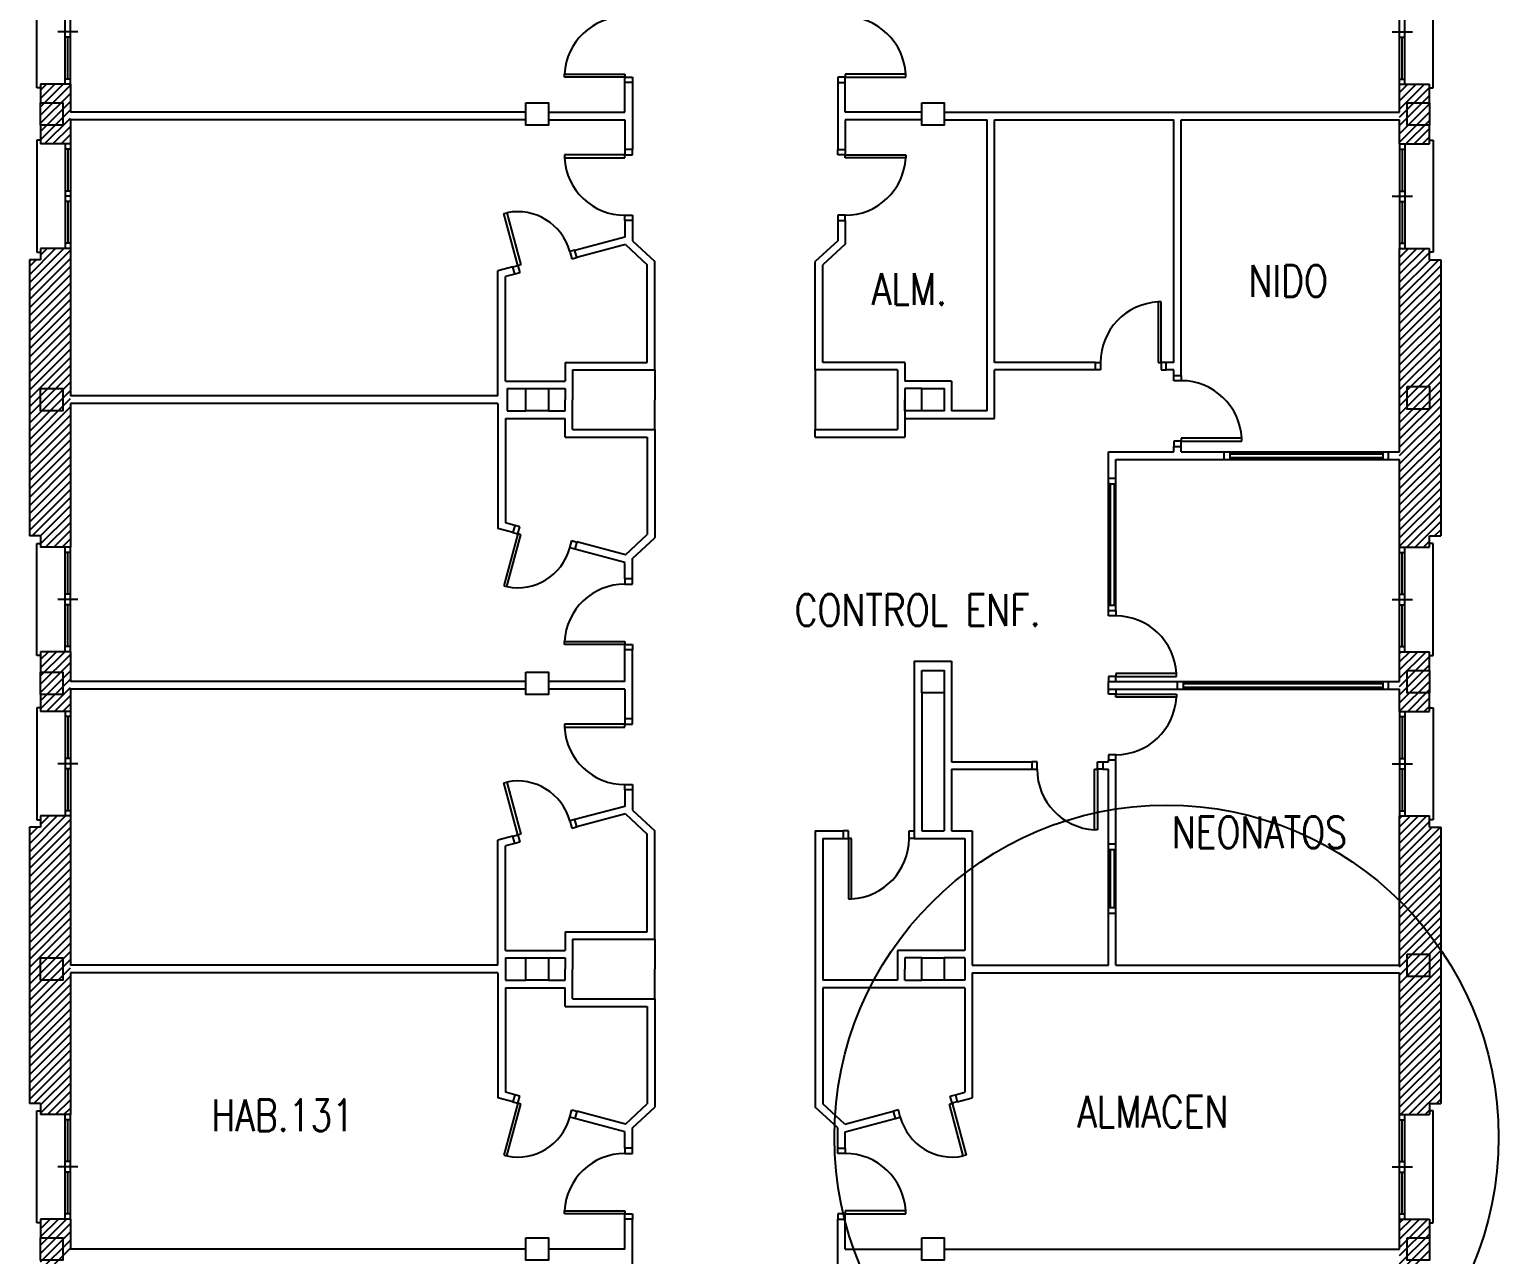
# Model space of a CAD drawing. Extents: x 0 to 420, y 0 to 297.
# Drawn here: x 184.5 to 263.2, y 154.1 to 219.7 of the extents above; entities that cross this region are included whole.
import ezdxf
from ezdxf.enums import TextEntityAlignment as Align

# ---------------------------------------------------------------- set-up
doc = ezdxf.new("R2010")
doc.units = 0
doc.header["$LTSCALE"] = 0.8
doc.header["$MEASUREMENT"] = 0
doc.layers.get('0').update_dxf_attribs({"linetype": 'CONTINUOUS'})
for name, color, linetype in [('ALMACEN', 10, 'CONTINUOUS'), ('PLANTA-EDIFICIO', 7, 'CONTINUOUS'), ('USO-EDIFICIO', 7, 'CONTINUOUS')]:
    doc.layers.add(name, color=color, linetype=linetype)
doc.styles.add('ROMANS', font='ROMANS.shx', dxfattribs={"width": 0.8, "height": 1.7})

# ---------------------------------------------------------------- blocks, each defined once
blk = doc.blocks.new('*X13')
at = {"color": 0}
for p, q in [((185.1, 215.594), (186.306, 216.8)), ((185.1, 216.036), (185.864, 216.8)), ((185.1, 216.478), (185.422, 216.8)), ((185.1, 215.152), (186.7, 216.752)), ((257.9, 215.474), (259.226, 216.8)), ((257.9, 215.916), (258.784, 216.8)), ((257.9, 216.357), (258.343, 216.8)), ((257.9, 215.032), (259.5, 216.632)), ((185.1, 214.71), (186.7, 216.31)), ((185.1, 214.268), (186.7, 215.868)), ((257.9, 214.59), (259.5, 216.19)), ((257.9, 214.148), (259.5, 215.748)), ((185.1, 213.826), (186.7, 215.426)), ((185.316, 213.6), (186.7, 214.984)), ((257.9, 213.706), (259.5, 215.306)), ((258.236, 213.6), (259.5, 214.864)), ((185.758, 213.6), (186.7, 214.542)), ((186.2, 213.6), (186.7, 214.1)), ((258.678, 213.6), (259.5, 214.422)), ((186.642, 213.6), (186.7, 213.658)), ((259.12, 213.6), (259.5, 213.98)), ((184.5, 206.155), (186.345, 208)), ((184.5, 206.597), (185.903, 208)), ((184.5, 205.713), (186.7, 207.913)), ((185.1, 207.639), (185.461, 208)), ((257.9, 207.961), (257.939, 208)), ((257.9, 207.519), (258.381, 208)), ((257.9, 207.077), (258.823, 208)), ((257.9, 206.635), (259.265, 208)), ((257.9, 206.193), (259.5, 207.793)), ((184.5, 205.271), (186.7, 207.471)), ((184.5, 207.039), (184.861, 207.4)), ((184.5, 204.829), (186.7, 207.029)), ((257.9, 205.751), (259.549, 207.4)), ((257.9, 205.309), (259.991, 207.4)), ((257.9, 204.867), (260.1, 207.067)), ((184.5, 204.387), (186.7, 206.587)), ((257.9, 204.425), (260.1, 206.625)), ((184.5, 203.945), (186.7, 206.145)), ((184.5, 203.503), (186.7, 205.703)), ((257.9, 203.983), (260.1, 206.183)), ((257.9, 203.541), (260.1, 205.741)), ((184.5, 203.062), (186.7, 205.262)), ((184.5, 202.62), (186.7, 204.82)), ((257.9, 203.099), (260.1, 205.299)), ((257.9, 202.657), (260.1, 204.857)), ((184.5, 202.178), (186.7, 204.378)), ((184.5, 201.736), (186.7, 203.936)), ((257.9, 202.215), (260.1, 204.415)), ((257.9, 201.773), (260.1, 203.973)), ((184.5, 201.294), (186.7, 203.494)), ((184.5, 200.852), (186.7, 203.052)), ((257.9, 201.331), (260.1, 203.531)), ((257.9, 200.89), (260.1, 203.09)), ((184.5, 200.41), (186.7, 202.61)), ((257.9, 200.448), (260.1, 202.648)), ((184.5, 199.968), (186.7, 202.168)), ((184.5, 199.526), (186.7, 201.726)), ((257.9, 200.006), (260.1, 202.206)), ((257.9, 199.564), (260.1, 201.764)), ((184.5, 199.084), (186.7, 201.284)), ((184.5, 198.642), (186.7, 200.842)), ((257.9, 199.122), (260.1, 201.322)), ((257.9, 198.68), (260.1, 200.88)), ((184.5, 198.2), (186.7, 200.4)), ((184.5, 197.758), (186.7, 199.958)), ((257.9, 198.238), (260.1, 200.438)), ((257.9, 197.796), (260.1, 199.996)), ((184.5, 197.316), (186.7, 199.516)), ((257.9, 197.354), (260.1, 199.554)), ((184.5, 196.874), (186.7, 199.074)), ((184.5, 196.432), (186.7, 198.632)), ((257.9, 196.912), (260.1, 199.112)), ((257.9, 196.47), (260.1, 198.67)), ((184.5, 195.99), (186.7, 198.19)), ((184.5, 195.549), (186.7, 197.749)), ((257.9, 196.028), (260.1, 198.228)), ((257.9, 195.586), (260.1, 197.786)), ((184.5, 195.107), (186.7, 197.307)), ((184.5, 194.665), (186.7, 196.865)), ((257.9, 195.144), (260.1, 197.344)), ((257.9, 194.702), (260.1, 196.902)), ((184.5, 194.223), (186.7, 196.423)), ((184.5, 193.781), (186.7, 195.981)), ((257.9, 194.26), (260.1, 196.46)), ((257.9, 193.818), (260.1, 196.018)), ((184.5, 193.339), (186.7, 195.539)), ((257.9, 193.377), (260.1, 195.577)), ((184.5, 192.897), (186.7, 195.097)), ((184.645, 192.6), (186.7, 194.655)), ((257.9, 192.935), (260.1, 195.135)), ((257.9, 192.493), (260.1, 194.693)), ((185.087, 192.6), (186.7, 194.213)), ((185.1, 192.171), (186.7, 193.771)), ((257.9, 192.051), (260.1, 194.251)), ((258.291, 192), (260.1, 193.809)), ((185.371, 192), (186.7, 193.329)), ((185.813, 192), (186.7, 192.887)), ((258.733, 192), (260.1, 193.367)), ((259.775, 192.6), (260.1, 192.925)), ((186.255, 192), (186.7, 192.445)), ((259.175, 192), (259.5, 192.325)), ((186.697, 192), (186.7, 192.003)), ((185.1, 185.1), (186.4, 186.4)), ((185.1, 185.542), (185.958, 186.4)), ((185.1, 185.984), (185.516, 186.4)), ((185.1, 184.658), (186.7, 186.258)), ((185.1, 184.216), (186.7, 185.816)), ((257.9, 186.305), (257.995, 186.4)), ((257.9, 185.863), (258.437, 186.4)), ((257.9, 185.422), (258.878, 186.4)), ((257.9, 184.98), (259.32, 186.4)), ((257.9, 184.538), (259.5, 186.138)), ((185.1, 183.774), (186.7, 185.374)), ((257.9, 184.096), (259.5, 185.696)), ((257.9, 183.654), (259.5, 185.254)), ((185.1, 183.332), (186.7, 184.932)), ((185.41, 183.2), (186.7, 184.49)), ((257.9, 183.212), (259.5, 184.812)), ((258.33, 183.2), (259.5, 184.37)), ((185.852, 183.2), (186.7, 184.048)), ((186.294, 183.2), (186.7, 183.606)), ((258.772, 183.2), (259.5, 183.928)), ((259.214, 183.2), (259.5, 183.486)), ((184.5, 175.661), (186.439, 177.6)), ((184.5, 176.103), (185.997, 177.6)), ((184.5, 175.219), (186.7, 177.419)), ((185.1, 177.145), (185.555, 177.6)), ((185.1, 177.587), (185.113, 177.6)), ((257.9, 177.467), (258.033, 177.6)), ((257.9, 177.025), (258.475, 177.6)), ((257.9, 176.583), (258.917, 177.6)), ((257.9, 176.141), (259.359, 177.6)), ((257.9, 175.699), (259.5, 177.299)), ((184.5, 176.545), (184.955, 177)), ((184.5, 176.987), (184.513, 177)), ((184.5, 174.777), (186.7, 176.977)), ((184.5, 174.335), (186.7, 176.535)), ((257.9, 175.257), (259.643, 177)), ((257.9, 174.815), (260.085, 177)), ((257.9, 174.373), (260.1, 176.573)), ((184.5, 173.893), (186.7, 176.093)), ((184.5, 173.451), (186.7, 175.651)), ((257.9, 173.931), (260.1, 176.131)), ((257.9, 173.489), (260.1, 175.689)), ((184.5, 173.01), (186.7, 175.21)), ((184.5, 172.568), (186.7, 174.768)), ((257.9, 173.047), (260.1, 175.247)), ((257.9, 172.605), (260.1, 174.805)), ((184.5, 172.126), (186.7, 174.326)), ((257.9, 172.163), (260.1, 174.363)), ((184.5, 171.684), (186.7, 173.884)), ((184.5, 171.242), (186.7, 173.442)), ((257.9, 171.721), (260.1, 173.921)), ((257.9, 171.279), (260.1, 173.479)), ((184.5, 170.8), (186.7, 173)), ((184.5, 170.358), (186.7, 172.558)), ((257.9, 170.837), (260.1, 173.037)), ((257.9, 170.396), (260.1, 172.596)), ((184.5, 169.916), (186.7, 172.116)), ((184.5, 169.474), (186.7, 171.674)), ((257.9, 169.954), (260.1, 172.154)), ((257.9, 169.512), (260.1, 171.712)), ((184.5, 169.032), (186.7, 171.232)), ((184.5, 168.59), (186.7, 170.79)), ((257.9, 169.07), (260.1, 171.27)), ((257.9, 168.628), (260.1, 170.828)), ((184.5, 168.148), (186.7, 170.348)), ((257.9, 168.186), (260.1, 170.386)), ((184.5, 167.706), (186.7, 169.906)), ((184.5, 167.264), (186.7, 169.464)), ((257.9, 167.744), (260.1, 169.944)), ((257.9, 167.302), (260.1, 169.502)), ((184.5, 166.822), (186.7, 169.022)), ((184.5, 166.38), (186.7, 168.58)), ((257.9, 166.86), (260.1, 169.06)), ((257.9, 166.418), (260.1, 168.618)), ((184.5, 165.938), (186.7, 168.138)), ((184.5, 165.497), (186.7, 167.697)), ((257.9, 165.976), (260.1, 168.176)), ((257.9, 165.534), (260.1, 167.734)), ((184.5, 165.055), (186.7, 167.255)), ((257.9, 165.092), (260.1, 167.292)), ((257.9, 164.65), (260.1, 166.85)), ((184.5, 164.613), (186.7, 166.813)), ((184.5, 164.171), (186.7, 166.371)), ((257.9, 164.208), (260.1, 166.408)), ((184.5, 163.729), (186.7, 165.929)), ((184.5, 163.287), (186.7, 165.487)), ((257.9, 163.766), (260.1, 165.966)), ((257.9, 163.324), (260.1, 165.524)), ((184.5, 162.845), (186.7, 165.045)), ((184.5, 162.403), (186.7, 164.603)), ((257.9, 162.883), (260.1, 165.083)), ((257.9, 162.441), (260.1, 164.641)), ((184.739, 162.2), (186.7, 164.161)), ((185.1, 162.119), (186.7, 163.719)), ((257.9, 161.999), (260.1, 164.199)), ((257.943, 161.6), (260.1, 163.757)), ((185.1, 161.677), (186.7, 163.277)), ((258.385, 161.6), (260.1, 163.315)), ((185.465, 161.6), (186.7, 162.835)), ((185.907, 161.6), (186.7, 162.393)), ((258.827, 161.6), (260.1, 162.873)), ((259.869, 162.2), (260.1, 162.431)), ((186.349, 161.6), (186.7, 161.951)), ((259.269, 161.6), (259.5, 161.831)), ((185.1, 154.606), (186.494, 156)), ((185.1, 155.048), (186.052, 156)), ((185.1, 155.49), (185.61, 156)), ((185.1, 155.932), (185.168, 156)), ((257.9, 155.811), (258.089, 156)), ((257.9, 155.37), (258.53, 156)), ((257.9, 154.928), (258.972, 156)), ((257.9, 154.486), (259.414, 156)), ((185.1, 154.164), (186.7, 155.764)), ((185.1, 153.722), (186.7, 155.322)), ((257.9, 154.044), (259.5, 155.644)), ((257.9, 153.602), (259.5, 155.202)), ((185.1, 153.28), (186.7, 154.88)), ((185.1, 152.838), (186.7, 154.438)), ((257.9, 153.16), (259.5, 154.76)), ((257.982, 152.8), (259.5, 154.318))]:
    blk.add_line(p, q, dxfattribs=at)

msp = doc.modelspace()

# ---------------------------------------------------------------- linework, layer by layer
at = {"layer": 'ALMACEN'}
msp.add_circle((245.412, 160.393), 17.79, dxfattribs=at)
at = {"layer": 'PLANTA-EDIFICIO'}
for p, q in [((184.9, 216.6), (184.9, 222.6)), ((186.42, 216.8), (186.42, 222.4)), ((186.7, 216.8), (186.7, 222.4)), ((257.9, 216.8), (257.9, 222.4)), ((258.18, 216.8), (258.18, 222.4)), ((259.7, 216.6), (259.7, 222.6)), ((187.1, 219.6), (186.02, 219.6)), ((186.7, 219.6), (186.42, 219.6)), ((257.5, 219.6), (258.58, 219.6)), ((257.9, 219.6), (258.18, 219.6)), ((186.7, 219.32), (186.42, 219.32)), ((186.56, 217.08), (186.56, 219.32)), ((257.9, 219.32), (258.18, 219.32)), ((258.04, 217.08), (258.04, 219.32)), ((213.16, 217.18), (213.16, 217.34)), ((213.16, 217.34), (216.4, 217.34)), ((216.4, 217.34), (216.4, 217.18)), ((228.2, 217.34), (228.2, 217.18)), ((231.44, 217.34), (228.2, 217.34)), ((231.44, 217.18), (231.44, 217.34)), ((185.1, 216.6), (184.9, 216.6)), ((185.1, 216.8), (185.1, 215.8)), ((186.7, 216.8), (185.1, 216.8)), ((186.7, 217.08), (186.42, 217.08)), ((186.7, 216.8), (186.42, 216.8)), ((186.7, 216.8), (186.7, 215.3)), ((216.4, 217.18), (213.16, 217.18)), ((216.4, 216.9), (216.4, 217.18)), ((216.4, 217.18), (216.8, 217.18)), ((216.4, 215.3), (216.4, 216.9)), ((216.8, 216.9), (216.4, 216.9)), ((216.8, 217.18), (216.8, 216.9)), ((216.8, 216.9), (216.8, 213.3)), ((228.2, 217.18), (227.8, 217.18)), ((227.8, 217.18), (227.8, 216.9)), ((227.8, 216.9), (227.8, 213.3)), ((227.8, 216.9), (228.2, 216.9)), ((228.2, 217.18), (231.44, 217.18)), ((228.2, 216.9), (228.2, 217.18)), ((228.2, 215.3), (228.2, 216.9)), ((257.9, 217.08), (258.18, 217.08)), ((257.9, 216.8), (259.5, 216.8)), ((257.9, 215.3), (257.9, 216.8)), ((257.9, 216.8), (258.18, 216.8)), ((259.5, 215.8), (259.5, 216.8)), ((259.5, 216.6), (259.7, 216.6)), ((211.1, 215.3), (186.7, 215.3)), ((186.7, 214.9), (186.7, 213.6)), ((211.1, 214.9), (186.7, 214.9)), ((212.3, 215.3), (216.4, 215.3)), ((212.3, 214.9), (216.4, 214.9)), ((216.4, 214.9), (216.4, 213.3)), ((232.3, 215.3), (228.2, 215.3)), ((228.2, 214.9), (228.2, 213.3)), ((232.3, 214.9), (228.2, 214.9)), ((233.5, 215.3), (257.9, 215.3)), ((233.5, 214.9), (235.8, 214.9)), ((235.8, 199.3), (235.8, 214.9)), ((236.2, 214.9), (245.8, 214.9)), ((236.2, 201.9), (236.2, 214.9)), ((245.8, 201.9), (245.8, 214.9)), ((246.2, 214.9), (257.9, 214.9)), ((246.2, 201.2), (246.2, 214.9)), ((257.9, 213.6), (257.9, 214.9)), ((185.1, 214.6), (185.1, 213.6)), ((259.5, 213.6), (259.5, 214.6)), ((185.1, 213.8), (184.9, 213.8)), ((184.9, 213.8), (184.9, 207.8)), ((186.7, 213.6), (185.1, 213.6)), ((186.42, 213.6), (186.42, 208)), ((186.7, 213.6), (186.42, 213.6)), ((186.7, 213.32), (186.42, 213.32)), ((186.56, 213.32), (186.56, 211.08)), ((186.7, 213.6), (186.7, 208)), ((216.8, 213.3), (216.4, 213.3)), ((216.4, 213.3), (216.4, 213.02)), ((216.8, 213.02), (216.8, 213.3)), ((227.8, 213.3), (228.2, 213.3)), ((227.8, 213.02), (227.8, 213.3)), ((228.2, 213.3), (228.2, 213.02)), ((257.9, 213.6), (259.5, 213.6)), ((257.9, 213.6), (258.18, 213.6)), ((257.9, 213.6), (257.9, 208)), ((257.9, 213.32), (258.18, 213.32)), ((258.04, 213.32), (258.04, 211.08)), ((258.18, 213.6), (258.18, 208)), ((259.5, 213.8), (259.7, 213.8)), ((259.7, 213.8), (259.7, 207.8)), ((213.16, 213.02), (213.16, 212.86)), ((216.4, 213.02), (213.16, 213.02)), ((213.16, 212.86), (216.4, 212.86)), ((216.4, 213.02), (216.8, 213.02)), ((216.4, 212.86), (216.4, 213.02)), ((228.2, 213.02), (227.8, 213.02)), ((228.2, 213.02), (231.44, 213.02)), ((228.2, 212.86), (228.2, 213.02)), ((231.44, 212.86), (228.2, 212.86)), ((231.44, 213.02), (231.44, 212.86)), ((186.7, 211.08), (186.42, 211.08)), ((257.9, 211.08), (258.18, 211.08)), ((186.7, 210.8), (186.42, 210.8)), ((186.7, 210.52), (186.42, 210.52)), ((186.56, 210.52), (186.56, 208.28)), ((257.5, 210.8), (258.58, 210.8)), ((257.9, 210.8), (258.18, 210.8)), ((257.9, 210.52), (258.18, 210.52)), ((258.04, 210.52), (258.04, 208.28)), ((209.92, 209.873), (210.074, 209.915)), ((210.665, 207.091), (209.92, 209.873)), ((210.074, 209.915), (210.82, 207.133)), ((216.4, 209.78), (216.8, 209.78)), ((216.4, 209.5), (216.4, 209.78)), ((216.4, 209.5), (216.4, 208.614)), ((216.8, 209.5), (216.4, 209.5)), ((216.8, 209.78), (216.8, 209.5)), ((216.8, 209.5), (216.8, 208.408)), ((227.8, 209.78), (227.8, 209.5)), ((228.2, 209.78), (227.8, 209.78)), ((227.8, 209.5), (228.2, 209.5)), ((227.8, 209.5), (227.8, 208.408)), ((228.2, 209.5), (228.2, 209.78)), ((228.2, 209.5), (228.2, 208.233)), ((216.4, 208.614), (213.72, 207.902)), ((184.9, 207.8), (185.1, 207.8)), ((185.1, 208), (185.1, 207.4)), ((186.7, 208), (185.1, 208)), ((186.7, 208.28), (186.42, 208.28)), ((186.7, 208), (186.7, 200.1)), ((213.718, 207.91), (213.447, 207.837)), ((213.447, 207.837), (213.551, 207.451)), ((213.823, 207.516), (213.72, 207.902)), ((216.427, 208.207), (213.823, 207.516)), ((216.427, 208.207), (217.6, 207.125)), ((216.8, 208.408), (218, 207.3)), ((227.8, 208.408), (226.6, 207.3)), ((228.2, 208.233), (227, 207.125)), ((257.9, 208.28), (258.18, 208.28)), ((257.9, 208), (259.5, 208)), ((257.9, 197.1), (257.9, 208)), ((259.5, 207.4), (259.5, 208)), ((259.7, 207.8), (259.5, 207.8)), ((184.5, 207.4), (184.5, 192.6)), ((185.1, 207.4), (184.5, 207.4)), ((210.395, 207.019), (209.6, 206.808)), ((210.395, 207.019), (210.665, 207.091)), ((210.499, 206.632), (210.395, 207.019)), ((210.82, 207.133), (210.665, 207.091)), ((210.665, 207.091), (210.769, 206.705)), ((213.551, 207.451), (213.821, 207.523)), ((217.6, 201.9), (217.6, 207.125)), ((218, 201.5), (218, 207.3)), ((226.6, 201.5), (226.6, 207.3)), ((227, 201.9), (227, 207.125)), ((259.5, 207.4), (260.1, 207.4)), ((260.1, 207.4), (260.1, 192.6)), ((209.6, 200.1), (209.6, 206.808)), ((210.499, 206.632), (210, 206.5)), ((210, 200.9), (210, 206.5)), ((210.769, 206.705), (210.499, 206.632)), ((244.96, 205.14), (244.96, 201.9)), ((245.12, 205.14), (244.96, 205.14)), ((245.12, 201.9), (245.12, 205.14)), ((213.2, 201.9), (217.6, 201.9)), ((213.2, 201.9), (213.2, 200.9)), ((213.6, 201.5), (218, 201.5)), ((213.6, 201.5), (213.6, 199.9)), ((218, 201.5), (218, 199.9)), ((231, 201.5), (226.6, 201.5)), ((226.6, 201.5), (226.6, 198.3)), ((231.4, 201.9), (227, 201.9)), ((231, 201.5), (231, 198.3)), ((231.4, 201.9), (231.4, 200.9)), ((241.6, 201.9), (236.2, 201.9)), ((241.6, 201.5), (236.2, 201.5)), ((236.2, 198.9), (236.2, 201.5)), ((241.6, 201.5), (241.6, 201.9)), ((241.6, 201.9), (241.88, 201.9)), ((241.88, 201.5), (241.6, 201.5)), ((241.88, 201.9), (241.88, 201.5)), ((244.96, 201.9), (245.12, 201.9)), ((245.12, 201.9), (245.12, 201.5)), ((245.4, 201.9), (245.12, 201.9)), ((245.12, 201.5), (245.4, 201.5)), ((245.8, 201.9), (245.4, 201.9)), ((245.4, 201.5), (245.4, 201.9)), ((245.8, 201.5), (245.4, 201.5)), ((245.8, 201.2), (245.8, 201.5)), ((210, 200.9), (213.2, 200.9)), ((233.9, 200.9), (231.4, 200.9)), ((233.9, 200.9), (233.9, 199.3)), ((245.8, 201.2), (246.2, 201.2)), ((245.8, 200.92), (245.8, 201.2)), ((246.2, 200.92), (245.8, 200.92)), ((246.2, 201.2), (246.2, 200.92)), ((209.6, 200.1), (186.7, 200.1)), ((210.1, 200.5), (210.1, 199.3)), ((210.1, 200.5), (211.1, 200.5)), ((212.3, 200.5), (213.2, 200.5)), ((213.2, 200.5), (213.2, 199.9)), ((231.4, 200.5), (231.4, 197.9)), ((232.3, 200.5), (231.4, 200.5)), ((186.7, 199.7), (186.7, 192)), ((209.6, 199.7), (186.7, 199.7)), ((209.6, 199.7), (209.6, 192.992)), ((210.1, 199.3), (211.1, 199.3)), ((212.3, 199.3), (213.2, 199.3)), ((213.2, 199.3), (213.2, 199.9)), ((213.6, 198.3), (213.6, 199.9)), ((218, 198.3), (218, 199.9)), ((231.4, 199.3), (231.4, 199.9)), ((232.3, 199.3), (231.4, 199.3)), ((235.8, 199.3), (233.9, 199.3)), ((210, 198.9), (210, 193.3)), ((210, 198.9), (213.2, 198.9)), ((213.2, 197.9), (213.2, 198.9)), ((231.4, 198.9), (236.2, 198.9)), ((213.2, 197.9), (217.6, 197.9)), ((213.6, 198.3), (218, 198.3)), ((217.6, 197.9), (217.6, 192.675)), ((218, 198.3), (218, 192.5)), ((226.6, 198.3), (231, 198.3)), ((226.6, 197.9), (226.6, 198.3)), ((226.6, 197.9), (231.4, 197.9)), ((245.8, 197.68), (245.8, 197.4)), ((246.2, 197.68), (245.8, 197.68)), ((249.44, 197.84), (246.2, 197.84)), ((246.2, 197.84), (246.2, 197.68)), ((246.2, 197.4), (246.2, 197.68)), ((246.2, 197.68), (249.44, 197.68)), ((249.44, 197.68), (249.44, 197.84)), ((242.3, 195.7), (242.3, 197.1)), ((242.3, 197.1), (245.8, 197.1)), ((245.8, 197.1), (245.8, 197.4)), ((245.8, 197.4), (246.2, 197.4)), ((246.2, 197.1), (246.2, 197.4)), ((246.2, 197.1), (248.5, 197.1)), ((248.5, 196.7), (248.5, 197.1)), ((248.5, 197.1), (257.3, 197.1)), ((248.8, 197.1), (248.8, 196.7)), ((248.8, 197), (257, 197)), ((248.8, 196.8), (257, 196.8)), ((257, 197.1), (257, 196.7)), ((257.3, 196.7), (257.3, 197.1)), ((257.3, 197.1), (257.9, 197.1)), ((242.7, 195.7), (242.7, 196.7)), ((242.7, 196.7), (248.5, 196.7)), ((248.5, 196.7), (257.3, 196.7)), ((257.3, 196.7), (257.9, 196.7)), ((257.9, 192), (257.9, 196.7)), ((242.3, 195.7), (242.7, 195.7)), ((242.3, 188.6), (242.3, 195.7)), ((242.4, 195.4), (242.3, 195.4)), ((242.4, 195.4), (242.4, 188.9)), ((242.4, 195.4), (242.7, 195.4)), ((242.6, 195.4), (242.6, 188.9)), ((242.7, 188.6), (242.7, 195.7)), ((210.395, 192.781), (209.6, 192.992)), ((210.499, 193.168), (210, 193.3)), ((210.499, 193.168), (210.395, 192.781)), ((210.769, 193.095), (210.499, 193.168)), ((210.665, 192.709), (210.769, 193.095)), ((185.1, 192.6), (184.5, 192.6)), ((184.9, 186.2), (184.9, 192.2)), ((184.9, 192.2), (185.1, 192.2)), ((185.1, 192.6), (185.1, 192)), ((210.665, 192.709), (209.92, 189.927)), ((210.074, 189.885), (210.82, 192.667)), ((210.395, 192.781), (210.665, 192.709)), ((210.82, 192.667), (210.665, 192.709)), ((213.447, 191.963), (213.551, 192.349)), ((213.551, 192.349), (213.821, 192.277)), ((213.823, 192.284), (213.72, 191.898)), ((216.427, 191.593), (213.823, 192.284)), ((216.427, 191.593), (217.6, 192.675)), ((216.8, 191.392), (218, 192.5)), ((259.5, 192.6), (260.1, 192.6)), ((259.5, 192), (259.5, 192.6)), ((259.7, 192.2), (259.5, 192.2)), ((259.7, 186.2), (259.7, 192.2)), ((186.7, 192), (185.1, 192)), ((186.42, 186.4), (186.42, 192)), ((186.7, 191.72), (186.42, 191.72)), ((186.56, 189.48), (186.56, 191.72)), ((186.7, 186.4), (186.7, 192)), ((213.718, 191.89), (213.447, 191.963)), ((216.4, 191.186), (213.72, 191.898)), ((216.8, 190.3), (216.8, 191.392)), ((257.9, 192), (259.5, 192)), ((257.9, 186.4), (257.9, 192)), ((257.9, 191.72), (258.18, 191.72)), ((258.04, 189.48), (258.04, 191.72)), ((258.18, 186.4), (258.18, 192)), ((216.4, 190.3), (216.4, 191.186)), ((209.92, 189.927), (210.074, 189.885)), ((216.8, 190.3), (216.4, 190.3)), ((216.4, 190.3), (216.4, 190.02)), ((216.4, 190.02), (216.8, 190.02)), ((216.8, 190.02), (216.8, 190.3)), ((187.1, 189.2), (186.02, 189.2)), ((186.7, 189.48), (186.42, 189.48)), ((186.7, 189.2), (186.42, 189.2)), ((186.7, 188.92), (186.42, 188.92)), ((186.56, 186.68), (186.56, 188.92)), ((242.3, 188.9), (242.7, 188.9)), ((257.5, 189.2), (258.58, 189.2)), ((257.9, 189.48), (258.18, 189.48)), ((257.9, 189.2), (258.18, 189.2)), ((257.9, 188.92), (258.18, 188.92)), ((258.04, 186.68), (258.04, 188.92)), ((242.3, 188.6), (242.7, 188.6)), ((242.3, 188.32), (242.3, 188.6)), ((242.7, 188.32), (242.3, 188.32)), ((242.7, 188.6), (242.7, 188.32)), ((186.7, 186.68), (186.42, 186.68)), ((213.16, 186.78), (213.16, 186.94)), ((213.16, 186.94), (216.4, 186.94)), ((216.4, 186.78), (213.16, 186.78)), ((216.4, 186.94), (216.4, 186.78)), ((216.4, 186.5), (216.4, 186.78)), ((216.4, 186.78), (216.8, 186.78)), ((216.8, 186.78), (216.8, 186.5)), ((257.9, 186.68), (258.18, 186.68)), ((185.1, 186.2), (184.9, 186.2)), ((185.1, 186.4), (185.1, 185.3)), ((186.7, 186.4), (185.1, 186.4)), ((186.7, 186.4), (186.42, 186.4)), ((186.7, 186.4), (186.7, 184.8)), ((216.4, 184.8), (216.4, 186.5)), ((216.8, 186.5), (216.4, 186.5)), ((216.8, 182.8), (216.8, 186.5)), ((231.9, 185.9), (233.9, 185.9)), ((231.9, 185.9), (231.9, 176.4)), ((233.9, 185.9), (233.9, 180.5)), ((257.9, 186.4), (259.5, 186.4)), ((257.9, 184.8), (257.9, 186.4)), ((257.9, 186.4), (258.18, 186.4)), ((259.5, 185.4), (259.5, 186.4)), ((259.5, 186.2), (259.7, 186.2)), ((242.3, 185.08), (242.3, 184.8)), ((242.7, 185.08), (242.3, 185.08)), ((245.94, 185.24), (242.7, 185.24)), ((242.7, 185.24), (242.7, 185.08)), ((242.7, 184.8), (242.7, 185.08)), ((242.7, 185.08), (245.94, 185.08)), ((245.94, 185.08), (245.94, 185.24)), ((211.1, 184.8), (186.7, 184.8)), ((211.1, 184.4), (186.7, 184.4)), ((186.7, 184.4), (186.7, 183.2)), ((216.4, 184.8), (212.3, 184.8)), ((216.4, 184.4), (212.3, 184.4)), ((216.4, 184.4), (216.4, 182.8)), ((232.3, 184.2), (232.3, 176.8)), ((233.5, 184.2), (233.5, 176.8)), ((242.3, 184.8), (242.7, 184.8)), ((242.3, 184.4), (242.3, 184.8)), ((242.3, 184.4), (242.7, 184.4)), ((242.3, 184.12), (242.3, 184.4)), ((242.7, 184.8), (246, 184.8)), ((242.7, 184.4), (246, 184.4)), ((242.7, 184.4), (242.7, 184.12)), ((246, 184.8), (257.3, 184.8)), ((246, 184.4), (246, 184.8)), ((246, 184.4), (257.3, 184.4)), ((246.3, 184.8), (246.3, 184.4)), ((246.3, 184.7), (257, 184.7)), ((246.3, 184.5), (257, 184.5)), ((257, 184.8), (257, 184.4)), ((257.3, 184.4), (257.3, 184.8)), ((257.3, 184.8), (257.9, 184.8)), ((257.3, 184.4), (257.9, 184.4)), ((257.9, 183.2), (257.9, 184.4)), ((259.5, 183.2), (259.5, 184.2)), ((184.9, 183.4), (184.9, 177.4)), ((185.1, 183.4), (184.9, 183.4)), ((185.1, 184.1), (185.1, 183.2)), ((242.7, 184.12), (242.3, 184.12)), ((242.7, 183.96), (242.7, 184.12)), ((242.7, 184.12), (245.94, 184.12)), ((245.94, 183.96), (242.7, 183.96)), ((245.94, 184.12), (245.94, 183.96)), ((259.5, 183.4), (259.7, 183.4)), ((259.7, 183.4), (259.7, 177.4)), ((186.7, 183.2), (185.1, 183.2)), ((186.7, 183.2), (186.42, 183.2)), ((186.42, 183.2), (186.42, 177.6)), ((186.7, 182.92), (186.42, 182.92)), ((186.56, 182.92), (186.56, 180.68)), ((186.7, 183.2), (186.7, 177.6)), ((216.8, 182.8), (216.4, 182.8)), ((216.4, 182.8), (216.4, 182.52)), ((216.8, 182.52), (216.8, 182.8)), ((257.9, 183.2), (259.5, 183.2)), ((257.9, 183.2), (257.9, 177.6)), ((257.9, 183.2), (258.18, 183.2)), ((257.9, 182.92), (258.18, 182.92)), ((258.04, 182.92), (258.04, 180.68)), ((258.18, 183.2), (258.18, 177.6)), ((216.4, 182.52), (213.16, 182.52)), ((213.16, 182.52), (213.16, 182.36)), ((213.16, 182.36), (216.4, 182.36)), ((216.4, 182.36), (216.4, 182.52)), ((216.4, 182.52), (216.8, 182.52)), ((187.1, 180.4), (186.02, 180.4)), ((186.7, 180.68), (186.42, 180.68)), ((186.7, 180.4), (186.42, 180.4)), ((233.9, 180.5), (238.2, 180.5)), ((238.2, 180.5), (238.2, 180.1)), ((238.48, 180.5), (238.2, 180.5)), ((238.48, 180.1), (238.48, 180.5)), ((241.72, 180.5), (242, 180.5)), ((241.72, 180.1), (241.72, 180.5)), ((242, 180.5), (242.3, 180.5)), ((242, 180.5), (242, 180.1)), ((242.7, 180.88), (242.3, 180.88)), ((242.3, 180.88), (242.3, 180.6)), ((242.3, 180.6), (242.7, 180.6)), ((242.3, 180.5), (242.3, 180.6)), ((242.7, 180.6), (242.7, 180.88)), ((242.7, 176.1), (242.7, 180.6)), ((257.5, 180.4), (258.58, 180.4)), ((257.9, 180.68), (258.18, 180.68)), ((257.9, 180.4), (258.18, 180.4)), ((186.7, 180.12), (186.42, 180.12)), ((186.56, 180.12), (186.56, 177.88)), ((233.9, 180.1), (238.2, 180.1)), ((233.9, 180.1), (233.9, 176.8)), ((238.2, 180.1), (238.48, 180.1)), ((241.56, 176.86), (241.56, 180.1)), ((241.56, 180.1), (241.72, 180.1)), ((242, 180.1), (241.72, 180.1)), ((241.72, 180.1), (241.72, 176.86)), ((242, 180.1), (242.3, 180.1)), ((242.3, 176.1), (242.3, 180.1)), ((257.9, 180.12), (258.18, 180.12)), ((258.04, 180.12), (258.04, 177.88)), ((209.92, 179.373), (210.074, 179.415)), ((210.665, 176.591), (209.92, 179.373)), ((210.074, 179.415), (210.82, 176.633)), ((216.4, 179), (216.4, 179.28)), ((216.4, 179.28), (216.8, 179.28)), ((216.8, 179), (216.4, 179)), ((216.4, 179), (216.4, 178.114)), ((216.8, 179.28), (216.8, 179)), ((216.8, 179), (216.8, 177.908)), ((186.7, 177.88), (186.42, 177.88)), ((216.4, 178.114), (213.72, 177.402)), ((216.8, 177.908), (218, 176.8)), ((257.9, 177.88), (258.18, 177.88)), ((184.9, 177.4), (185.1, 177.4)), ((185.1, 177.6), (185.1, 177)), ((186.7, 177.6), (185.1, 177.6)), ((186.7, 177.6), (186.7, 169.6)), ((213.718, 177.41), (213.447, 177.337)), ((213.447, 177.337), (213.551, 176.951)), ((213.823, 177.016), (213.72, 177.402)), ((216.427, 177.707), (213.823, 177.016)), ((216.427, 177.707), (217.6, 176.625)), ((257.9, 177.6), (259.5, 177.6)), ((257.9, 169.6), (257.9, 177.6)), ((259.5, 177), (259.5, 177.6)), ((259.7, 177.4), (259.5, 177.4)), ((184.5, 177), (184.5, 162.2)), ((185.1, 177), (184.5, 177)), ((210.395, 176.519), (209.6, 176.308)), ((209.6, 169.6), (209.6, 176.308)), ((210.395, 176.519), (210.665, 176.591)), ((210.499, 176.132), (210.395, 176.519)), ((210.82, 176.633), (210.665, 176.591)), ((210.665, 176.591), (210.769, 176.205)), ((213.551, 176.951), (213.821, 177.023)), ((217.6, 171.4), (217.6, 176.625)), ((218, 171), (218, 176.8)), ((226.6, 176.8), (228.1, 176.8)), ((226.6, 176.8), (226.6, 162)), ((227, 176.4), (228.1, 176.4)), ((227, 176.4), (227, 168.8)), ((228.1, 176.8), (228.1, 176.4)), ((228.38, 176.8), (228.1, 176.8)), ((228.1, 176.4), (228.38, 176.4)), ((228.38, 176.4), (228.38, 176.8)), ((228.54, 176.4), (228.38, 176.4)), ((228.38, 176.4), (228.38, 173.16)), ((228.54, 173.16), (228.54, 176.4)), ((231.62, 176.4), (231.62, 176.8)), ((231.62, 176.8), (231.9, 176.8)), ((231.9, 176.4), (231.62, 176.4)), ((231.9, 176.8), (231.9, 176.4)), ((231.9, 176.4), (234.6, 176.4)), ((232.3, 176.8), (233.5, 176.8)), ((233.9, 176.8), (235, 176.8)), ((234.6, 176.4), (234.6, 170.4)), ((235, 176.8), (235, 169.6)), ((241.72, 176.86), (241.56, 176.86)), ((259.5, 177), (260.1, 177)), ((260.1, 177), (260.1, 162.2)), ((210.499, 176.132), (210, 176)), ((210, 170.4), (210, 176)), ((210.769, 176.205), (210.499, 176.132)), ((242.3, 176.1), (242.7, 176.1)), ((242.3, 172.4), (242.3, 176.1)), ((242.3, 175.8), (242.7, 175.8)), ((242.4, 175.8), (242.4, 172.7)), ((242.6, 175.8), (242.6, 172.7)), ((242.7, 172.4), (242.7, 176.1)), ((228.38, 173.16), (228.54, 173.16)), ((242.3, 172.7), (242.7, 172.7)), ((242.3, 172.4), (242.7, 172.4)), ((242.3, 169.6), (242.3, 172.4)), ((242.7, 169.6), (242.7, 172.4)), ((213.2, 171.4), (213.2, 170.4)), ((213.2, 171.4), (217.6, 171.4)), ((213.6, 171), (213.6, 169.4)), ((213.6, 171), (218, 171)), ((218, 171), (218, 169.4)), ((210, 170.4), (213.2, 170.4)), ((210, 170), (210, 168.8)), ((210, 170), (211.1, 170)), ((212.3, 170), (213.2, 170)), ((213.2, 170), (213.2, 169.4)), ((231, 170.4), (231, 168.8)), ((234.6, 170.4), (231, 170.4)), ((231.4, 170), (231.4, 169.4)), ((232.3, 170), (231.4, 170)), ((234.6, 170), (233.5, 170)), ((234.6, 170), (234.6, 168.8)), ((209.6, 169.6), (186.7, 169.6)), ((213.2, 168.8), (213.2, 169.4)), ((213.6, 167.8), (213.6, 169.4)), ((218, 167.8), (218, 169.4)), ((231.4, 168.8), (231.4, 169.4)), ((235, 169.6), (242.3, 169.6)), ((242.7, 169.6), (257.9, 169.6)), ((186.7, 169.2), (186.7, 161.6)), ((209.6, 169.2), (186.7, 169.2)), ((209.6, 169.2), (209.6, 162.492)), ((210, 168.8), (211.1, 168.8)), ((212.3, 168.8), (213.2, 168.8)), ((231, 168.8), (227, 168.8)), ((231.4, 168.8), (232.3, 168.8)), ((234.6, 168.8), (233.5, 168.8)), ((235, 169.2), (235, 162.492)), ((235, 169.2), (257.9, 169.2)), ((257.9, 161.6), (257.9, 169.2)), ((210, 168.4), (213.2, 168.4)), ((210, 168.4), (210, 162.8)), ((213.2, 167.4), (213.2, 168.4)), ((213.6, 167.8), (218, 167.8)), ((218, 167.8), (218, 162)), ((227, 168.4), (227, 162.175)), ((234.6, 168.4), (227, 168.4)), ((234.6, 168.4), (234.6, 162.8)), ((213.2, 167.4), (217.6, 167.4)), ((217.6, 167.4), (217.6, 162.175)), ((185.1, 162.2), (184.5, 162.2)), ((185.1, 162.2), (185.1, 161.6)), ((210.395, 162.281), (209.6, 162.492)), ((210.665, 162.209), (209.92, 159.427)), ((210.499, 162.668), (210, 162.8)), ((210.074, 159.385), (210.82, 162.167)), ((210.499, 162.668), (210.395, 162.281)), ((210.395, 162.281), (210.665, 162.209)), ((210.769, 162.595), (210.499, 162.668)), ((210.665, 162.209), (210.769, 162.595)), ((210.82, 162.167), (210.665, 162.209)), ((216.427, 161.093), (217.6, 162.175)), ((228.173, 161.093), (227, 162.175)), ((233.78, 162.167), (233.935, 162.209)), ((234.526, 159.385), (233.78, 162.167)), ((233.831, 162.595), (234.101, 162.668)), ((233.935, 162.209), (233.831, 162.595)), ((234.205, 162.281), (233.935, 162.209)), ((233.935, 162.209), (234.68, 159.427)), ((234.101, 162.668), (234.6, 162.8)), ((234.101, 162.668), (234.205, 162.281)), ((234.205, 162.281), (235, 162.492)), ((259.5, 162.2), (259.5, 161.6)), ((259.5, 162.2), (260.1, 162.2)), ((184.9, 161.8), (185.1, 161.8)), ((184.9, 155.8), (184.9, 161.8)), ((186.7, 161.6), (185.1, 161.6)), ((186.42, 156), (186.42, 161.6)), ((186.7, 156), (186.7, 161.6)), ((213.447, 161.463), (213.551, 161.849)), ((213.718, 161.39), (213.447, 161.463)), ((213.551, 161.849), (213.821, 161.777)), ((213.823, 161.784), (213.72, 161.398)), ((216.4, 160.686), (213.72, 161.398)), ((216.427, 161.093), (213.823, 161.784)), ((216.8, 160.892), (218, 162)), ((227.8, 160.892), (226.6, 162)), ((228.173, 161.093), (230.777, 161.784)), ((228.2, 160.686), (230.88, 161.398)), ((230.777, 161.784), (230.88, 161.398)), ((231.049, 161.849), (230.779, 161.777)), ((230.882, 161.39), (231.153, 161.463)), ((231.153, 161.463), (231.049, 161.849)), ((257.9, 161.6), (259.5, 161.6)), ((257.9, 156), (257.9, 161.6)), ((258.18, 156), (258.18, 161.6)), ((259.7, 161.8), (259.5, 161.8)), ((259.7, 155.8), (259.7, 161.8)), ((186.7, 161.32), (186.42, 161.32)), ((186.56, 159.08), (186.56, 161.32)), ((216.4, 159.8), (216.4, 160.686)), ((216.8, 159.8), (216.8, 160.892)), ((227.8, 159.8), (227.8, 160.892)), ((228.2, 159.8), (228.2, 160.686)), ((257.9, 161.32), (258.18, 161.32)), ((258.04, 159.08), (258.04, 161.32)), ((216.8, 159.8), (216.4, 159.8)), ((216.4, 159.8), (216.4, 159.52)), ((216.8, 159.52), (216.8, 159.8)), ((227.8, 159.8), (228.2, 159.8)), ((227.8, 159.52), (227.8, 159.8)), ((228.2, 159.8), (228.2, 159.52)), ((186.7, 159.08), (186.42, 159.08)), ((209.92, 159.427), (210.074, 159.385)), ((216.4, 159.52), (216.8, 159.52)), ((228.2, 159.52), (227.8, 159.52)), ((234.68, 159.427), (234.526, 159.385)), ((257.9, 159.08), (258.18, 159.08)), ((187.1, 158.8), (186.02, 158.8)), ((186.7, 158.8), (186.42, 158.8)), ((186.7, 158.52), (186.42, 158.52)), ((186.56, 156.28), (186.56, 158.52)), ((257.5, 158.8), (258.58, 158.8)), ((257.9, 158.8), (258.18, 158.8)), ((257.9, 158.52), (258.18, 158.52)), ((258.04, 156.28), (258.04, 158.52)), ((185.1, 156), (185.1, 155)), ((186.7, 156), (185.1, 156)), ((186.7, 156.28), (186.42, 156.28)), ((186.7, 156), (186.42, 156)), ((186.7, 156), (186.7, 154.4)), ((213.16, 156.44), (216.4, 156.44)), ((213.16, 156.28), (213.16, 156.44)), ((216.4, 156.28), (213.16, 156.28)), ((216.4, 156.44), (216.4, 156.28)), ((216.4, 156.28), (216.8, 156.28)), ((216.4, 156), (216.4, 156.28)), ((216.8, 156), (216.4, 156)), ((216.4, 154.4), (216.4, 156)), ((216.8, 156.28), (216.8, 156)), ((216.8, 152.4), (216.8, 156)), ((227.8, 156.28), (227.8, 156)), ((228.2, 156.28), (227.8, 156.28)), ((227.8, 152.4), (227.8, 156)), ((227.8, 156), (228.2, 156)), ((231.44, 156.44), (228.2, 156.44)), ((228.2, 156.44), (228.2, 156.28)), ((228.2, 156), (228.2, 156.28)), ((228.2, 156.28), (231.44, 156.28)), ((228.2, 154.4), (228.2, 156)), ((231.44, 156.28), (231.44, 156.44)), ((257.9, 156.28), (258.18, 156.28)), ((257.9, 156), (259.5, 156)), ((257.9, 154.4), (257.9, 156)), ((257.9, 156), (258.18, 156)), ((259.5, 156), (259.5, 155)), ((185.1, 155.8), (184.9, 155.8)), ((259.5, 155.8), (259.7, 155.8)), ((211.1, 154.4), (186.7, 154.4)), ((216.4, 154.4), (212.3, 154.4)), ((228.2, 154.4), (232.3, 154.4)), ((233.5, 154.4), (257.9, 154.4))]:
    msp.add_line(p, q, dxfattribs=at)
for points in [[(185.1, 215.8), (186.3, 215.8), (186.3, 214.6), (185.1, 214.6)], [(211.1, 215.8), (212.3, 215.8), (212.3, 214.6), (211.1, 214.6)], [(232.3, 215.8), (233.5, 215.8), (233.5, 214.6), (232.3, 214.6)], [(258.3, 215.8), (259.5, 215.8), (259.5, 214.6), (258.3, 214.6)], [(185.1, 200.5), (186.3, 200.5), (186.3, 199.3), (185.1, 199.3)], [(211.1, 200.5), (212.3, 200.5), (212.3, 199.3), (211.1, 199.3)], [(232.3, 200.5), (233.5, 200.5), (233.5, 199.3), (232.3, 199.3)], [(258.3, 200.6), (259.5, 200.6), (259.5, 199.4), (258.3, 199.4)], [(185.1, 185.3), (186.3, 185.3), (186.3, 184.1), (185.1, 184.1)], [(211.1, 185.3), (212.3, 185.3), (212.3, 184.1), (211.1, 184.1)], [(232.3, 185.4), (233.5, 185.4), (233.5, 184.2), (232.3, 184.2)], [(258.3, 185.4), (259.5, 185.4), (259.5, 184.2), (258.3, 184.2)], [(185.1, 170), (186.3, 170), (186.3, 168.8), (185.1, 168.8)], [(211.1, 170), (212.3, 170), (212.3, 168.8), (211.1, 168.8)], [(232.3, 170), (233.5, 170), (233.5, 168.8), (232.3, 168.8)], [(258.3, 170.2), (259.5, 170.2), (259.5, 169), (258.3, 169)], [(185.1, 155), (186.3, 155), (186.3, 153.8), (185.1, 153.8)], [(211.1, 155), (212.3, 155), (212.3, 153.8), (211.1, 153.8)], [(232.3, 155), (233.5, 155), (233.5, 153.8), (232.3, 153.8)], [(258.3, 155), (259.5, 155), (259.5, 153.8), (258.3, 153.8)]]:
    msp.add_lwpolyline(points, close=True, dxfattribs=at)
for centre, radius, start, end in [((216.405, 217.171), 3.249, 90.08436, 177.01521), ((228.195, 217.171), 3.249, 2.98479, 89.91564), ((216.405, 213.029), 3.249, 182.98479, 269.91564), ((228.195, 213.029), 3.249, 270.08436, 357.01521), ((210.657, 207.083), 2.89, 15.11547, 101.62584), ((245.129, 201.895), 3.249, 92.98479, 179.91564), ((246.195, 197.671), 3.249, 2.98479, 89.91564), ((210.657, 192.717), 2.89, 258.37416, 344.88453), ((216.405, 186.771), 3.249, 90.08436, 177.01521), ((242.695, 185.071), 3.249, 2.98479, 89.91564), ((242.695, 184.129), 3.249, 270.08436, 357.01521), ((216.405, 182.529), 3.249, 182.98479, 269.91564), ((210.657, 176.583), 2.89, 15.11547, 101.62584), ((241.729, 180.105), 3.249, 180.08436, 267.01521), ((228.371, 176.405), 3.249, 272.98479, 359.91564), ((210.657, 162.217), 2.89, 258.37416, 344.88453), ((233.943, 162.217), 2.89, 195.11547, 281.62584), ((216.405, 156.271), 3.249, 90.08436, 177.01521), ((228.195, 156.271), 3.249, 2.98479, 89.91564)]:
    msp.add_arc(centre, radius, start, end, dxfattribs=at)

# ---------------------------------------------------------------- block references
at = {"layer": 'PLANTA-EDIFICIO', "color": 9}
msp.add_blockref('*X13', (0, 0), dxfattribs=at)

# ---------------------------------------------------------------- texts
at = {"layer": 'USO-EDIFICIO', "style": 'ROMANS', "width": 0.8}
for s, p in [('NIDO', (251.932, 205.416)), ('ALM.', (231.64, 204.976)), ('CONTROL ENF.', (232.081, 187.78)), ('NEONATOS', (250.388, 175.875)), ('HAB.131', (198.067, 160.717)), ('ALMACEN', (244.683, 160.904))]:
    msp.add_text(s, height=1.7, dxfattribs=at).set_placement(p, align=Align.CENTER)

doc.saveas('drawing.dxf')
